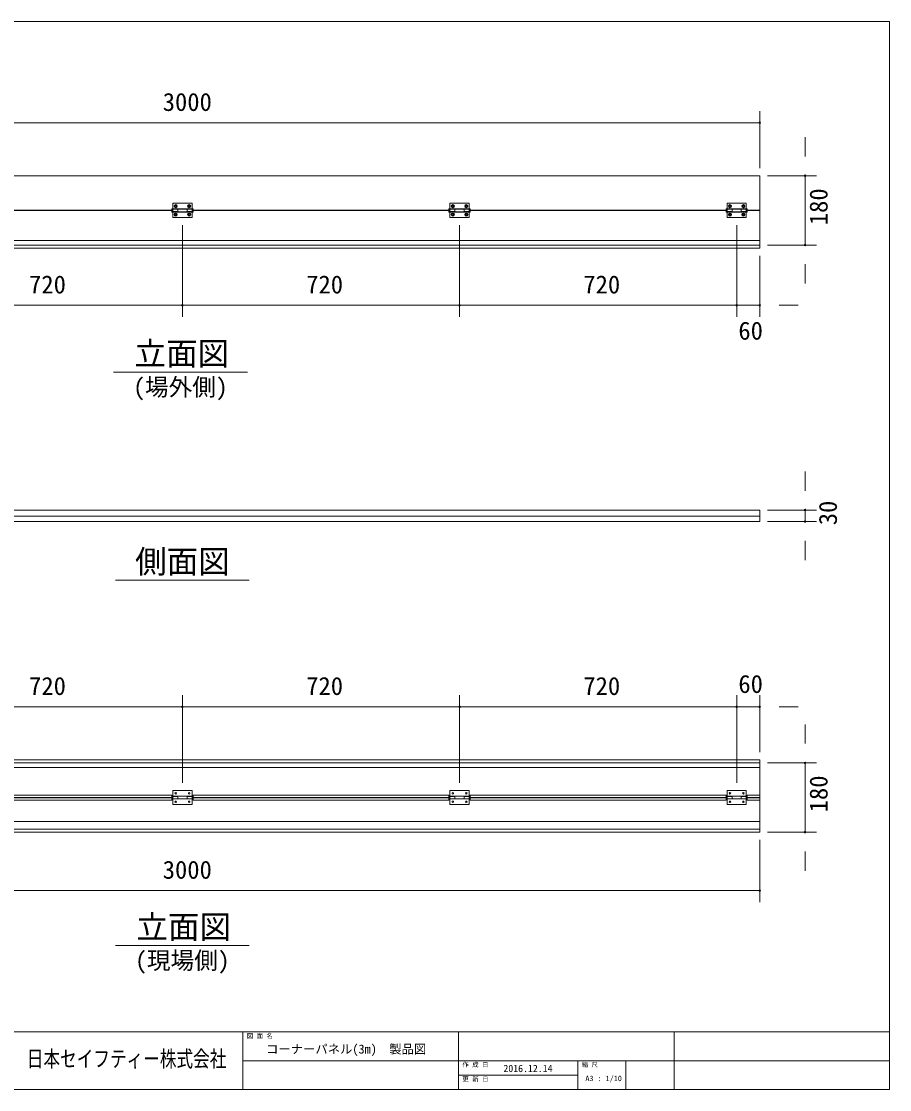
# Model space of a CAD drawing. Units: millimetres, scale not verified. Extents: x -2012 to 2012, y -1388 to 1388.
# Drawn here: x -243 to 2012, y -1388 to 1388 of the extents above; entities that cross this region are included whole.
import ezdxf
from ezdxf.enums import TextEntityAlignment as Align

# ---------------------------------------------------------------- set-up
doc = ezdxf.new("R2010")
doc.units = ezdxf.units.MM
doc.header["$LTSCALE"] = 8
doc.header["$PDMODE"] = 32
doc.header["$PDSIZE"] = 4
for name, color, linetype, lineweight in [('0-1_(3m)ｺｰﾅｰﾊﾟﾈﾙ', 7, 'Continuous', 9), ('0-2_0', 7, 'Continuous', 9), ('1-1_ﾛｺﾞ', 4, 'Continuous', 5), ('1-2_図面枠', 7, 'Continuous', 9)]:
    doc.layers.add(name, color=color, linetype=linetype, lineweight=lineweight)
doc.styles.add('ＭＳ ゴシック', font='')
doc.styles.get('ＭＳ ゴシック').set_extended_font_data('MS Gothic')

msp = doc.modelspace()

# ---------------------------------------------------------------- linework, layer by layer
at = {"layer": '0-1_(3m)ｺｰﾅｰﾊﾟﾈﾙ'}
for p, q in [((-1324.893, 986.451), (1675.107, 986.451)), ((1675.107, 986.451), (1675.107, 896.951)), ((147.607, 896.951), (-517.393, 896.951)), ((147.607, 895.951), (-517.393, 895.951)), ((147.607, 900.951), (147.607, 896.951)), ((202.607, 900.951), (147.607, 900.951)), ((147.607, 895.951), (147.607, 891.951)), ((202.607, 891.951), (147.607, 891.951)), ((150.107, 914.951), (150.107, 893.451)), ((150.107, 914.951), (200.107, 914.951)), ((200.107, 899.951), (150.107, 899.951)), ((163.107, 893.451), (150.107, 893.451)), ((150.107, 892.951), (150.107, 877.951)), ((200.107, 892.951), (150.107, 892.951)), ((163.107, 899.951), (163.107, 892.951)), ((187.107, 899.451), (163.107, 899.451)), ((187.107, 899.951), (187.107, 892.951)), ((200.107, 893.451), (187.107, 893.451)), ((200.107, 914.951), (200.107, 893.451)), ((200.107, 892.951), (200.107, 877.951)), ((202.607, 900.951), (202.607, 896.951)), ((867.607, 896.951), (202.607, 896.951)), ((202.607, 895.951), (202.607, 891.951)), ((867.607, 895.951), (202.607, 895.951)), ((867.607, 900.951), (867.607, 896.951)), ((922.607, 900.951), (867.607, 900.951)), ((867.607, 895.951), (867.607, 891.951)), ((922.607, 891.951), (867.607, 891.951)), ((870.107, 914.951), (870.107, 893.451)), ((870.107, 914.951), (920.107, 914.951)), ((920.107, 899.951), (870.107, 899.951)), ((883.107, 893.451), (870.107, 893.451)), ((870.107, 892.951), (870.107, 877.951)), ((920.107, 892.951), (870.107, 892.951)), ((883.107, 899.951), (883.107, 892.951)), ((907.107, 899.451), (883.107, 899.451)), ((907.107, 899.951), (907.107, 892.951)), ((920.107, 893.451), (907.107, 893.451)), ((920.107, 914.951), (920.107, 893.451)), ((920.107, 892.951), (920.107, 877.951)), ((922.607, 900.951), (922.607, 896.951)), ((1587.607, 896.951), (922.607, 896.951)), ((1587.607, 895.951), (922.607, 895.951)), ((922.607, 895.951), (922.607, 891.951)), ((1587.607, 900.951), (1587.607, 896.951)), ((1587.607, 900.951), (1642.607, 900.951)), ((1587.607, 895.951), (1587.607, 891.951)), ((1587.607, 891.951), (1642.607, 891.951)), ((1590.107, 914.951), (1590.107, 893.451)), ((1640.107, 914.951), (1590.107, 914.951)), ((1590.107, 899.951), (1640.107, 899.951)), ((1590.107, 893.451), (1603.107, 893.451)), ((1590.107, 892.951), (1590.107, 877.951)), ((1590.107, 892.951), (1640.107, 892.951)), ((1603.107, 899.951), (1603.107, 892.951)), ((1603.107, 899.451), (1627.107, 899.451)), ((1627.107, 899.951), (1627.107, 892.951)), ((1627.107, 893.451), (1640.107, 893.451)), ((1640.107, 914.951), (1640.107, 893.451)), ((1640.107, 892.951), (1640.107, 877.951)), ((1642.607, 900.951), (1642.607, 896.951)), ((1675.107, 896.951), (1642.607, 896.951)), ((1675.107, 895.951), (1642.607, 895.951)), ((1642.607, 895.951), (1642.607, 891.951)), ((1675.107, 895.951), (1675.107, 798.451)), ((200.107, 877.951), (150.107, 877.951)), ((920.107, 877.951), (870.107, 877.951)), ((1590.107, 877.951), (1640.107, 877.951)), ((-1324.893, 818.451), (1675.107, 818.451)), ((-1324.893, 806.451), (1675.107, 806.451)), ((-1324.893, 798.451), (1675.107, 798.451)), ((-1324.893, 118.174), (1675.107, 118.174)), ((1675.107, 118.174), (1675.107, 88.174)), ((-1324.893, 102.174), (1675.107, 102.174)), ((-1324.893, 88.174), (1675.107, 88.174)), ((-1324.893, -530.73), (1675.107, -530.73)), ((-1324.893, -538.73), (1675.107, -538.73)), ((-1324.893, -550.73), (1675.107, -550.73)), ((1675.107, -628.23), (1675.107, -530.73)), ((200.107, -610.23), (150.107, -610.23)), ((150.107, -625.23), (150.107, -610.23)), ((200.107, -625.23), (200.107, -610.23)), ((870.107, -625.23), (870.107, -610.23)), ((920.107, -610.23), (870.107, -610.23)), ((920.107, -625.23), (920.107, -610.23)), ((1640.107, -610.23), (1590.107, -610.23)), ((1590.107, -625.23), (1590.107, -610.23)), ((1640.107, -625.23), (1640.107, -610.23)), ((147.607, -622.23), (-517.393, -622.23)), ((147.607, -628.23), (-517.393, -628.23)), ((147.607, -629.23), (-517.393, -629.23)), ((147.607, -635.23), (-517.393, -635.23)), ((147.607, -628.23), (147.607, -622.23)), ((150.107, -624.23), (147.607, -624.23)), ((147.607, -629.23), (147.607, -635.23)), ((150.107, -633.23), (147.607, -633.23)), ((200.107, -625.23), (150.107, -625.23)), ((163.107, -625.73), (150.107, -625.73)), ((150.107, -647.23), (150.107, -625.73)), ((200.107, -632.23), (150.107, -632.23)), ((163.107, -632.23), (163.107, -625.23)), ((187.107, -631.73), (163.107, -631.73)), ((187.107, -632.23), (187.107, -625.23)), ((200.107, -625.73), (187.107, -625.73)), ((202.607, -624.23), (200.107, -624.23)), ((200.107, -647.23), (200.107, -625.73)), ((202.607, -633.23), (200.107, -633.23)), ((202.607, -628.23), (202.607, -622.23)), ((867.607, -622.23), (202.607, -622.23)), ((867.607, -628.23), (202.607, -628.23)), ((202.607, -629.23), (202.607, -635.23)), ((867.607, -629.23), (202.607, -629.23)), ((867.607, -635.23), (202.607, -635.23)), ((867.607, -628.23), (867.607, -622.23)), ((870.107, -624.23), (867.607, -624.23)), ((867.607, -629.23), (867.607, -635.23)), ((870.107, -633.23), (867.607, -633.23)), ((920.107, -625.23), (870.107, -625.23)), ((870.107, -647.23), (870.107, -625.73)), ((883.107, -625.73), (870.107, -625.73)), ((920.107, -632.23), (870.107, -632.23)), ((883.107, -632.23), (883.107, -625.23)), ((907.107, -631.73), (883.107, -631.73)), ((907.107, -632.23), (907.107, -625.23)), ((920.107, -625.73), (907.107, -625.73)), ((922.607, -624.23), (920.107, -624.23)), ((920.107, -647.23), (920.107, -625.73)), ((922.607, -633.23), (920.107, -633.23)), ((922.607, -628.23), (922.607, -622.23)), ((1587.607, -622.23), (922.607, -622.23)), ((1587.607, -628.23), (922.607, -628.23)), ((922.607, -629.23), (922.607, -635.23)), ((1587.607, -629.23), (922.607, -629.23)), ((1587.607, -635.23), (922.607, -635.23)), ((1587.607, -628.23), (1587.607, -622.23)), ((1590.107, -624.23), (1587.607, -624.23)), ((1587.607, -629.23), (1587.607, -635.23)), ((1590.107, -633.23), (1587.607, -633.23)), ((1640.107, -625.23), (1590.107, -625.23)), ((1603.107, -625.73), (1590.107, -625.73)), ((1590.107, -647.23), (1590.107, -625.73)), ((1640.107, -632.23), (1590.107, -632.23)), ((1603.107, -632.23), (1603.107, -625.23)), ((1627.107, -631.73), (1603.107, -631.73)), ((1627.107, -632.23), (1627.107, -625.23)), ((1640.107, -625.73), (1627.107, -625.73)), ((1642.607, -624.23), (1640.107, -624.23)), ((1640.107, -647.23), (1640.107, -625.73)), ((1642.607, -633.23), (1640.107, -633.23)), ((1675.107, -622.23), (1642.607, -622.23)), ((1642.607, -628.23), (1642.607, -622.23)), ((1675.107, -628.23), (1642.607, -628.23)), ((1675.107, -629.23), (1642.607, -629.23)), ((1642.607, -629.23), (1642.607, -635.23)), ((1675.107, -635.23), (1642.607, -635.23)), ((1675.107, -718.73), (1675.107, -629.23)), ((200.107, -647.23), (150.107, -647.23)), ((920.107, -647.23), (870.107, -647.23)), ((1640.107, -647.23), (1590.107, -647.23)), ((-1324.893, -690.73), (1675.107, -690.73)), ((-1324.893, -710.73), (1675.107, -710.73)), ((-1324.893, -718.73), (1675.107, -718.73))]:
    msp.add_line(p, q, dxfattribs=at)
for centre, radius in [((157.607, 907.451), 4), ((157.607, 885.451), 4), ((157.607, 907.451), 2), ((192.607, 907.451), 4), ((192.607, 885.451), 4), ((192.607, 907.451), 2), ((877.607, 907.451), 4), ((877.607, 885.451), 4), ((877.607, 907.451), 2), ((912.607, 907.451), 4), ((912.607, 885.451), 4), ((912.607, 907.451), 2), ((1597.607, 907.451), 4), ((1597.607, 885.451), 4), ((1597.607, 907.451), 2), ((1632.607, 907.451), 4), ((1632.607, 885.451), 4), ((1632.607, 907.451), 2), ((157.607, 885.451), 2), ((192.607, 885.451), 2), ((877.607, 885.451), 2), ((912.607, 885.451), 2), ((1597.607, 885.451), 2), ((1632.607, 885.451), 2), ((157.607, -617.73), 2), ((157.607, -639.73), 2), ((192.607, -617.73), 2), ((192.607, -639.73), 2), ((877.607, -617.73), 2), ((877.607, -639.73), 2), ((912.607, -617.73), 2), ((912.607, -639.73), 2), ((1597.607, -617.73), 2), ((1597.607, -639.73), 2), ((1632.607, -617.73), 2), ((1632.607, -639.73), 2)]:
    msp.add_circle(centre, radius, dxfattribs=at)
at = {"layer": '0-2_0'}
for p, q in [((1675.107, 1006.451), (1675.107, 1154.098)), ((1675.107, 1124.098), (-1324.893, 1124.098)), ((-1274.893, 1124.098), (1625.107, 1124.098)), ((1792.753, 1036.451), (1792.753, 1086.451)), ((1695.107, 986.451), (1822.753, 986.451)), ((175.107, 857.951), (175.107, 619.956)), ((175.107, 857.951), (175.107, 619.956)), ((895.107, 857.951), (895.107, 619.956)), ((895.107, 857.951), (895.107, 619.956)), ((1615.107, 857.951), (1615.107, 619.956)), ((1615.107, 857.951), (1615.107, 619.956)), ((1695.107, 806.451), (1822.753, 806.451)), ((1675.107, 778.451), (1675.107, 619.956)), ((1792.753, 756.451), (1792.753, 706.451)), ((-544.893, 649.956), (175.107, 649.956)), ((125.107, 649.956), (-494.893, 649.956)), ((175.107, 649.956), (895.107, 649.956)), ((845.107, 649.956), (225.107, 649.956)), ((895.107, 649.956), (1615.107, 649.956)), ((1565.107, 649.956), (945.107, 649.956)), ((1565.107, 649.956), (1515.107, 649.956)), ((1725.107, 649.956), (1775.107, 649.956)), ((1792.753, 168.174), (1792.753, 218.174)), ((1695.107, 118.174), (1822.753, 118.174)), ((1695.107, 88.174), (1822.753, 88.174)), ((1792.753, 38.174), (1792.753, -11.826)), ((175.107, -590.23), (175.107, -363.083)), ((175.107, -590.23), (175.107, -363.083)), ((895.107, -590.23), (895.107, -363.083)), ((895.107, -590.23), (895.107, -363.083)), ((1615.107, -590.23), (1615.107, -363.083)), ((1615.107, -590.23), (1615.107, -363.083)), ((1675.107, -510.73), (1675.107, -363.083)), ((175.107, -393.083), (-544.893, -393.083)), ((-494.893, -393.083), (125.107, -393.083)), ((895.107, -393.083), (175.107, -393.083)), ((225.107, -393.083), (845.107, -393.083)), ((1615.107, -393.083), (895.107, -393.083)), ((945.107, -393.083), (1565.107, -393.083)), ((1565.107, -393.083), (1515.107, -393.083)), ((1725.107, -393.083), (1775.107, -393.083)), ((1792.753, -488.73), (1792.753, -438.73)), ((1695.107, -538.73), (1822.753, -538.73)), ((1695.107, -718.73), (1822.753, -718.73)), ((1675.107, -738.73), (1675.107, -900.423)), ((1792.753, -768.73), (1792.753, -818.73)), ((-1324.893, -870.423), (1675.107, -870.423)), ((1625.107, -870.423), (-1274.893, -870.423))]:
    msp.add_line(p, q, dxfattribs=at)
for points in [[(1792.753, 986.451), (1792.753, 806.451), (1792.753, 986.451)], [(1675.107, 649.956), (1615.107, 649.956), (1675.107, 649.956)], [(1792.753, 118.174), (1792.753, 88.174), (1792.753, 118.174)], [(1615.107, -393.083), (1675.107, -393.083), (1615.107, -393.083)], [(1792.753, -538.73), (1792.753, -718.73), (1792.753, -538.73)]]:
    msp.add_lwpolyline(points, dxfattribs=at)
for p in [(1675.107, 1124.098), (1792.753, 986.451), (1792.753, 806.451), (175.107, 649.956), (895.107, 649.956), (1615.107, 649.956), (1675.107, 649.956), (1792.753, 118.174), (1792.753, 88.174), (175.107, -393.083), (895.107, -393.083), (1615.107, -393.083), (1675.107, -393.083), (1792.753, -538.73), (1792.753, -718.73), (1675.107, -870.423)]:
    msp.add_point(p, dxfattribs=at)
at = {"layer": '1-2_図面枠'}
for p, q in [((2012.5, -1237.5), (2012.5, 1387.5)), ((-3.623, 476.468), (343.838, 476.468)), ((1.377, -63.892), (348.838, -63.892)), ((1.377, -1012.913), (348.838, -1012.913)), ((-2012.5, -1237.5), (2012.5, -1237.5)), ((332.5, -1237.5), (332.5, -1387.5)), ((892.5, -1237.5), (892.5, -1387.5)), ((1452.5, -1237.5), (1452.5, -1387.5)), ((332.5, -1312.5), (2012.5, -1312.5)), ((1202.5, -1312.5), (1202.5, -1387.5)), ((1327.5, -1312.5), (1327.5, -1387.5)), ((1202.5, -1350), (892.5, -1350))]:
    msp.add_line(p, q, dxfattribs=at)
for points in [[(-2012.5, -1387.5), (2012.5, -1387.5), (2012.5, 1387.5), (-2012.5, 1387.5)], [(-2012.5, 1387.5), (-2012.5, -1237.5), (2012.5, -1237.5)]]:
    msp.add_lwpolyline(points, dxfattribs=at)

# ---------------------------------------------------------------- texts
at = {"layer": '0-2_0', "color": 2, "style": 'ＭＳ ゴシック'}
for s, p in [('3000', (123.907, 1140.698)), ('720', (-223.293, 666.556)), ('720', (496.707, 666.556)), ('720', (1216.707, 666.556)), ('60', (1619.507, 546.514)), ('720', (-223.293, -376.483)), ('720', (496.707, -376.483)), ('720', (1216.707, -376.483)), ('60', (1619.507, -371.185)), ('3000', (123.907, -853.823))]:
    msp.add_text(s, height=46.92, dxfattribs=at).set_placement(p, align=Align.BOTTOM_LEFT)
for s, p in [('180', (1865.332, 858.051)), ('30', (1889.597, 78.574)), ('180', (1865.332, -667.13))]:
    msp.add_text(s, height=46.92, rotation=90, dxfattribs=at).set_placement(p, align=Align.BOTTOM_LEFT)
at = {"layer": '1-1_ﾛｺﾞ', "color": 7, "style": 'ＭＳ ゴシック', "width": 0.75}
msp.add_text('日本セイフティー株式会社', height=42.23, dxfattribs=at).set_placement((-229.15, -1341.005), align=Align.BOTTOM_LEFT)
at = {"layer": '1-2_図面枠', "style": 'ＭＳ ゴシック'}
for s, height, p in [('立面図', 60.06, (50.671, 476.527)), ('(場外側)', 45.04, (47.227, 401.607)), ('側面図', 60.06, (52.227, -63.834)), ('立面図', 60.06, (55.671, -1012.854)), ('(現場側)', 45.04, (52.227, -1087.774)), ('図 面 名', 11.73, (342.5, -1257.1)), ('コーナーパネル(3m)\u3000製品図', 23.46, (392.542, -1300.842)), ('作 成 日\u3000', 11.73, (902.5, -1332.1)), ('2016.12.14', 18.77, (1009.031, -1347.503)), ('縮 尺', 11.73, (1212.5, -1332.1)), ('更 新 日\u3000', 11.73, (902.5, -1369.6)), ('A3 : 1/10', 14.08, (1221.96, -1369.548))]:
    msp.add_text(s, height=height, dxfattribs=at).set_placement(p, align=Align.BOTTOM_LEFT)

doc.saveas('drawing.dxf')
